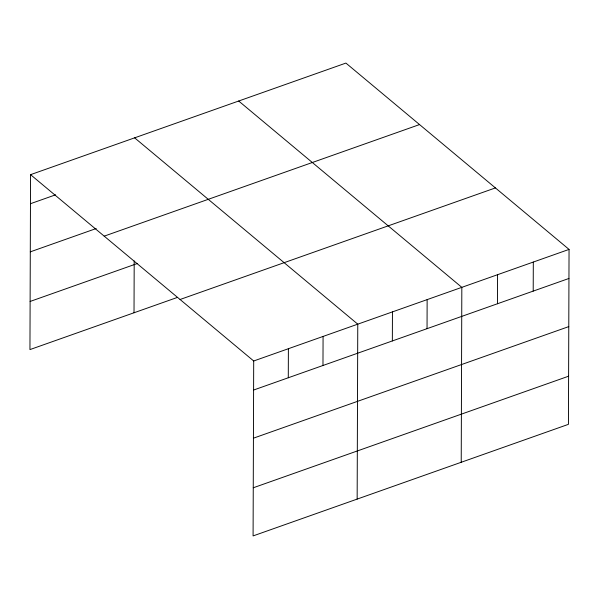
<?xml version="1.0" encoding="UTF-8"?>
<svg xmlns="http://www.w3.org/2000/svg" width="599" height="599" viewBox="0 0 599 599"><rect width="100%" height="100%" fill="white"/><g stroke="black" fill="none" stroke-linecap="round" stroke-linejoin="round"><path stroke-width="0.9" d="M30.564 174.661L253.699 360.987L253.085 535.918L568.436 424.339L569.05 249.409L345.915 63.082L30.564 174.661L29.95 349.591L177.379 297.426M134.019 312.768L134.198 260.954M288.284 377.767L288.389 348.715M322.973 365.495L323.078 336.443M357.154 499.102L357.768 324.164L134.625 137.837M392.352 340.943L392.45 311.892M427.042 328.671L427.139 299.62M461.223 462.278L461.829 287.348L238.694 101.014M497.469 303.753L497.567 274.701M533.207 291.107L533.312 262.055M30.459 203.712L55.61 194.817M30.294 251.85L96.199 228.533M104.196 236.148L419.547 124.57M30.115 301.454L137.65 263.403M180.059 299.5L495.418 187.921M253.699 360.987L569.05 249.409M253.594 390.039L568.945 278.46M253.429 438.183L568.78 326.605M253.257 487.781L568.608 376.202"/></g></svg>
